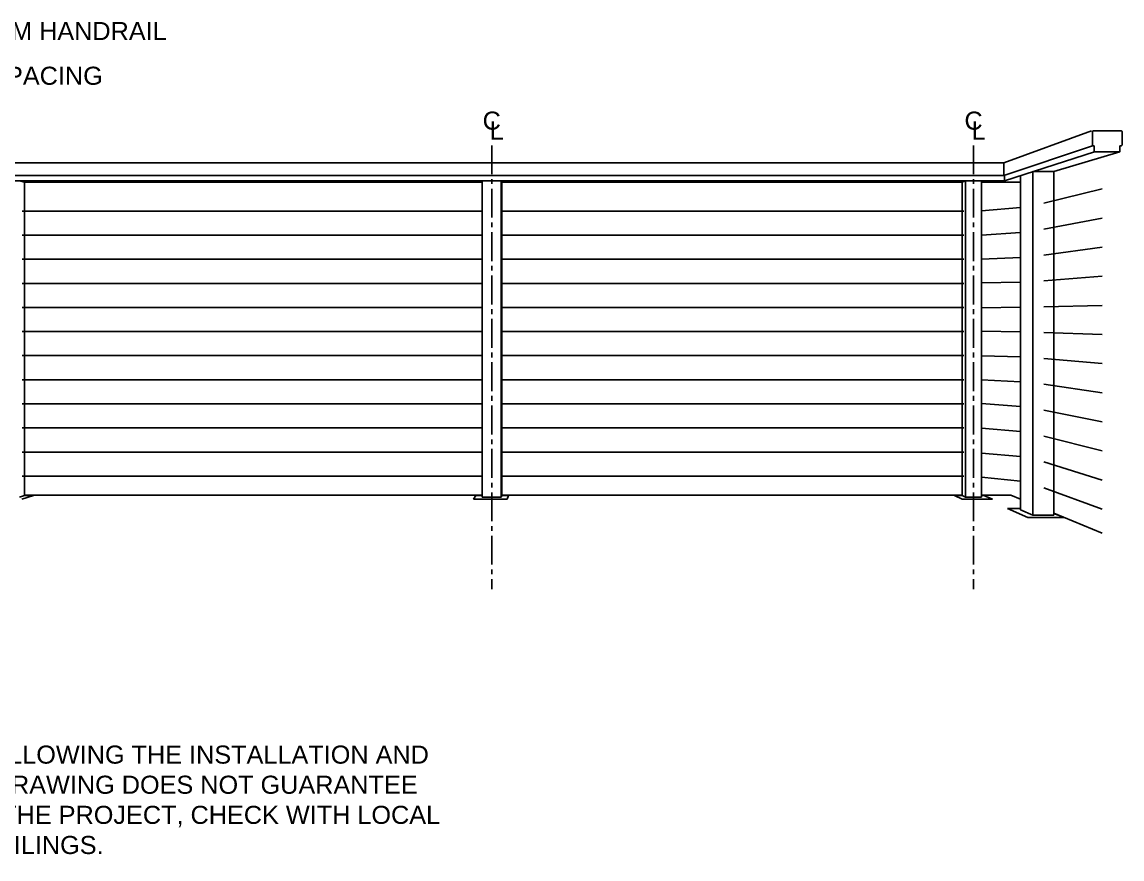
# Model space of a CAD drawing. Header units: inches. Extents: x -19098 to -18846, y -11153 to -10938.
# Drawn here: x -18983.3 to -18846.3, y -11152.8 to -11048.6 of the extents above; entities that cross this region are included whole.
import ezdxf

# ---------------------------------------------------------------- set-up
doc = ezdxf.new("R2010")
doc.units = ezdxf.units.IN
doc.header["$LTSCALE"] = 48
doc.header["$MEASUREMENT"] = 0
doc.linetypes.add('CENTER2', pattern=[1.125, 0.75, -0.125, 0.125, -0.125])
doc.layers.get('0').update_dxf_attribs({"color": 3})
for name, color, linetype in [('A-ANNO-DIM', 1, 'Continuous'), ('A-DETL-LMED', 4, 'Continuous'), ('A-DETL-MED', 5, 'Continuous'), ('A-DETL-THIN', 3, 'Continuous'), ('A-GRID', 251, 'CENTER2')]:
    doc.layers.add(name, color=color, linetype=linetype)
doc.styles.add('SCR-ANNO', font='ARIAL.TTF')
doc.dimstyles.new('SCR-ANNO-VAR', dxfattribs={"dimscale": 48, "dimtxt": 0.09375, "dimasz": 0.09375, "dimexe": 0.03125, "dimexo": 0.03125, "dimgap": 0.03125, "dimtad": 1, "dimzin": 3, "dimdsep": 46, "dimlunit": 4, "dimtxsty": 'SCR-ANNO', "dimblk2": 'ARCHTICK', "dimcen": 0.09375, "dimdle": 0.03125, "dimclrd": 1, "dimclre": 1, "dimclrt": 256, "dimazin": 0, "dimtfac": 0.75, "dimtmove": 2, "dimatfit": 3, "dimfxl": 0, "dimfrac": 2, "dimtolj": 1, "dimtzin": 0, "dimlwd": -1, "dimlwe": -1, "dimarcsym": 0})

# ---------------------------------------------------------------- blocks, each defined once
blk = doc.blocks.new('_ArchTick')
at = {"color": 0, "linetype": 'ByBlock', "const_width": 0.15}
blk.add_lwpolyline([(-0.5, -0.5), (0.5, 0.5)], dxfattribs=at)

msp = doc.modelspace()

# ---------------------------------------------------------------- linework, layer by layer
at = {"ltscale": 0.02}
for p, q in [((-18982.999, -11107.535), (-18981.872, -11107.535)), ((-18926.811, -11107.535), (-18925.995, -11107.535)), ((-18925.995, -11107.754), (-18923.633, -11107.754)), ((-18923.543, -11107.535), (-18922.718, -11107.535)), ((-18867.204, -11107.535), (-18866.248, -11107.535)), ((-18865.814, -11107.754), (-18863.814, -11107.754)), ((-18863.814, -11107.535), (-18863.53, -11107.535))]:
    msp.add_line(p, q, dxfattribs=at)
at = {"layer": 'A-DETL-LMED'}
for p, q in [((-18861.04, -11066.126), (-18850.132, -11062.138)), ((-18861.04, -11067.7), (-18849.994, -11064.004)), ((-18849.792, -11064.004), (-18849.792, -11064.748)), ((-18846.593, -11064.004), (-18846.593, -11064.748)), ((-18846.593, -11064.748), (-18854.803, -11067.224)), ((-18849.792, -11064.748), (-18846.593, -11064.748)), ((-19048.805, -11066.126), (-18861.04, -11066.126)), ((-18861.04, -11066.126), (-18861.04, -11067.7)), ((-19048.805, -11067.7), (-18861.04, -11067.7)), ((-18860.984, -11067.681), (-18860.984, -11068.369)), ((-18858.955, -11067.716), (-18858.955, -11109.331)), ((-18854.803, -11067.224), (-18854.803, -11109.991)), ((-18982.999, -11068.523), (-18982.999, -11107.551)), ((-18982.999, -11068.523), (-18925.995, -11068.523)), ((-18925.995, -11068.369), (-18925.995, -11107.754)), ((-18923.543, -11068.523), (-18923.633, -11068.369)), ((-18923.543, -11068.523), (-18923.543, -11107.551)), ((-18923.543, -11068.523), (-18866.248, -11068.523)), ((-18866.248, -11068.523), (-18866.248, -11107.551)), ((-18863.814, -11068.369), (-18863.814, -11107.754)), ((-18863.814, -11068.523), (-18858.955, -11068.523))]:
    msp.add_line(p, q, dxfattribs=at)
msp.add_lwpolyline([(-18846.593, -11064.004), (-18846.453, -11064.004, 0.4142136), (-18846.333, -11063.884), (-18846.333, -11062.249, 0.4142136), (-18846.453, -11062.129), (-18849.892, -11062.129, 0.4142136), (-18850.012, -11062.249), (-18850.012, -11063.884, 0.4142136), (-18849.892, -11064.004), (-18849.792, -11064.004)], format="xyb", dxfattribs=at)
at = {"layer": 'A-DETL-MED'}
for p, q in [((-18982.999, -11107.504), (-18925.995, -11107.504)), ((-18923.543, -11107.504), (-18866.248, -11107.504)), ((-18863.814, -11107.504), (-18860.181, -11107.504)), ((-18858.955, -11108.012), (-18860.181, -11107.504)), ((-18848.823, -11112.212), (-18854.803, -11109.733))]:
    msp.add_line(p, q, dxfattribs=at)
at = {"layer": 'A-DETL-THIN'}
for p, q in [((-18860.984, -11068.369), (-18849.754, -11064.754)), ((-18857.425, -11067.224), (-18857.425, -11109.991)), ((-18857.425, -11067.224), (-18854.803, -11067.224)), ((-19048.668, -11068.369), (-18860.984, -11068.369)), ((-18982.999, -11068.523), (-18983.633, -11068.369)), ((-18923.633, -11068.369), (-18923.633, -11107.754)), ((-18865.814, -11068.369), (-18866.248, -11068.523)), ((-18865.814, -11068.369), (-18865.814, -11107.754)), ((-18856.074, -11071.162), (-18848.823, -11069.381)), ((-18983.316, -11072.126), (-18925.995, -11072.126)), ((-18923.543, -11072.126), (-18866.031, -11072.126)), ((-18858.955, -11071.703), (-18863.814, -11072.08)), ((-18848.823, -11073.005), (-18856.074, -11074.381)), ((-18983.316, -11075.126), (-18925.995, -11075.126)), ((-18923.543, -11075.126), (-18866.031, -11075.126)), ((-18858.955, -11074.808), (-18863.814, -11075.142)), ((-18848.823, -11076.629), (-18856.074, -11077.6)), ((-18983.316, -11078.126), (-18925.995, -11078.126)), ((-18923.543, -11078.126), (-18866.031, -11078.126)), ((-18858.955, -11077.901), (-18863.814, -11078.134)), ((-18856.074, -11080.819), (-18848.823, -11080.253)), ((-18983.316, -11081.126), (-18925.995, -11081.126)), ((-18923.543, -11081.126), (-18866.031, -11081.126)), ((-18858.955, -11080.984), (-18863.814, -11081.068)), ((-18983.316, -11084.126), (-18925.995, -11084.126)), ((-18923.543, -11084.126), (-18866.031, -11084.126)), ((-18858.955, -11084.098), (-18863.814, -11084.185)), ((-18848.823, -11083.877), (-18856.074, -11084.038)), ((-18983.316, -11087.126), (-18925.995, -11087.126)), ((-18923.543, -11087.126), (-18866.031, -11087.126)), ((-18858.955, -11087.178), (-18863.814, -11087.075)), ((-18856.074, -11087.257), (-18848.823, -11087.501)), ((-18983.316, -11090.126), (-18925.995, -11090.126)), ((-18923.633, -11090.126), (-18866.031, -11090.126)), ((-18858.955, -11090.282), (-18863.814, -11090.137)), ((-18848.823, -11091.125), (-18856.074, -11090.476)), ((-18983.316, -11093.126), (-18925.995, -11093.126)), ((-18923.543, -11093.126), (-18866.031, -11093.126)), ((-18858.955, -11093.373), (-18863.814, -11093.124)), ((-18856.074, -11093.695), (-18848.823, -11094.749)), ((-18983.316, -11096.126), (-18925.995, -11096.126)), ((-18923.543, -11096.126), (-18866.031, -11096.126)), ((-18858.955, -11096.456), (-18863.814, -11096.069)), ((-18848.823, -11098.373), (-18856.074, -11096.914)), ((-18983.316, -11099.126), (-18925.995, -11099.126)), ((-18923.543, -11099.126), (-18866.031, -11099.126)), ((-18858.955, -11099.569), (-18863.814, -11099.174)), ((-18856.074, -11100.133), (-18848.823, -11101.997)), ((-18983.316, -11102.126), (-18925.995, -11102.126)), ((-18923.543, -11102.126), (-18866.031, -11102.126)), ((-18858.955, -11102.678), (-18863.814, -11102.265)), ((-18856.074, -11103.352), (-18848.823, -11105.621)), ((-18983.316, -11105.126), (-18925.995, -11105.126)), ((-18923.543, -11105.126), (-18866.031, -11105.126)), ((-18858.955, -11105.773), (-18863.814, -11105.275)), ((-18856.074, -11106.571), (-18848.823, -11109.245))]:
    msp.add_line(p, q, dxfattribs=at)
at = {"layer": 'A-DETL-THIN', "ltscale": 0.02}
for p, q in [((-18983.633, -11107.754), (-18982.999, -11107.551)), ((-18983.319, -11108.006), (-18981.872, -11107.535)), ((-18926.811, -11107.535), (-18927.089, -11108.006)), ((-18927.089, -11108.006), (-18922.909, -11108.006)), ((-18923.633, -11107.754), (-18923.543, -11107.551)), ((-18922.909, -11108.006), (-18922.718, -11107.535)), ((-18866.218, -11108.006), (-18867.204, -11107.535)), ((-18865.814, -11107.754), (-18866.248, -11107.551)), ((-18866.218, -11108.006), (-18862.465, -11108.006)), ((-18863.53, -11107.535), (-18862.465, -11108.006)), ((-18858.077, -11110.291), (-18860.586, -11109.148)), ((-18860.586, -11109.148), (-18858.955, -11109.148)), ((-18857.425, -11109.991), (-18858.955, -11109.331)), ((-18858.077, -11110.291), (-18853.54, -11110.291)), ((-18854.803, -11109.991), (-18857.425, -11109.991)), ((-18853.54, -11110.291), (-18854.803, -11109.767))]:
    msp.add_line(p, q, dxfattribs=at)
at = {"layer": 'A-GRID', "ltscale": 0.1}
for p, q in [((-18924.814, -11063.947), (-18924.814, -11119.181)), ((-18924.814, -11063.947), (-18924.814, -11119.181)), ((-18864.814, -11063.947), (-18864.814, -11119.181)), ((-18864.814, -11063.947), (-18864.814, -11119.181))]:
    msp.add_line(p, q, dxfattribs=at)

# ---------------------------------------------------------------- texts
at = {"layer": 'A-ANNO-DIM', "char_height": 2.25, "style": 'SCR-ANNO'}
for s, insert, width, attachment_point in [('\\A1;ALUMINUM HANDRAIL ', (-18998.822, -11050.876), 36.83057, 7), ('\\A1;3" MAX SPACING', (-18998.822, -11056.441), 25.83139, 7), ('\\A1;C', (-18925.957, -11062.028), 1.77431, 7), ('\\A1;C', (-18865.957, -11062.028), 1.77431, 7), ('\\A1;L', (-18925.081, -11063.223), 1.77431, 7), ('\\A1;L', (-18865.081, -11063.223), 1.77431, 7), ('\\A1;NOITE: BUILDING CODES VARY BY CITY & COUNTY. FOLLOWING THE INSTALLATION AND RAILING DESIGN INSTRUCTION AS DETAILED IN THIS DRAWING DOES NOT GUARANTEE CODE COMPLIANCE IN ALL AREAS. BEFORE STARING THE PROJECT, CHECK WITH LOCAL REQUIREMENT FOR USING AND INSTALLING CABLE RAILINGS.', (-19069.033, -11138.667), 137.46528, 1)]:
    msp.add_mtext(s, dxfattribs=dict(at, insert=insert, width=width, attachment_point=attachment_point))

# ---------------------------------------------------------------- leaders
at = {"layer": 'A-ANNO-DIM', "annotation_type": 0, "has_hookline": 1, "hookline_direction": 0}
for points, text_width in [([(-19018.856, -11066.126), (-19010.754, -11049.751), (-18999.572, -11049.751)], 33.42), ([(-19014.376, -11075.126), (-19005.88, -11055.316), (-18999.572, -11055.316)], 25.241)]:
    msp.add_leader(points, dimstyle='SCR-ANNO-VAR', override={"dimscale": 24, "dimgap": 0.03125, "dimtad": 0}, dxfattribs=dict(at, text_width=text_width))

doc.saveas('drawing.dxf')
